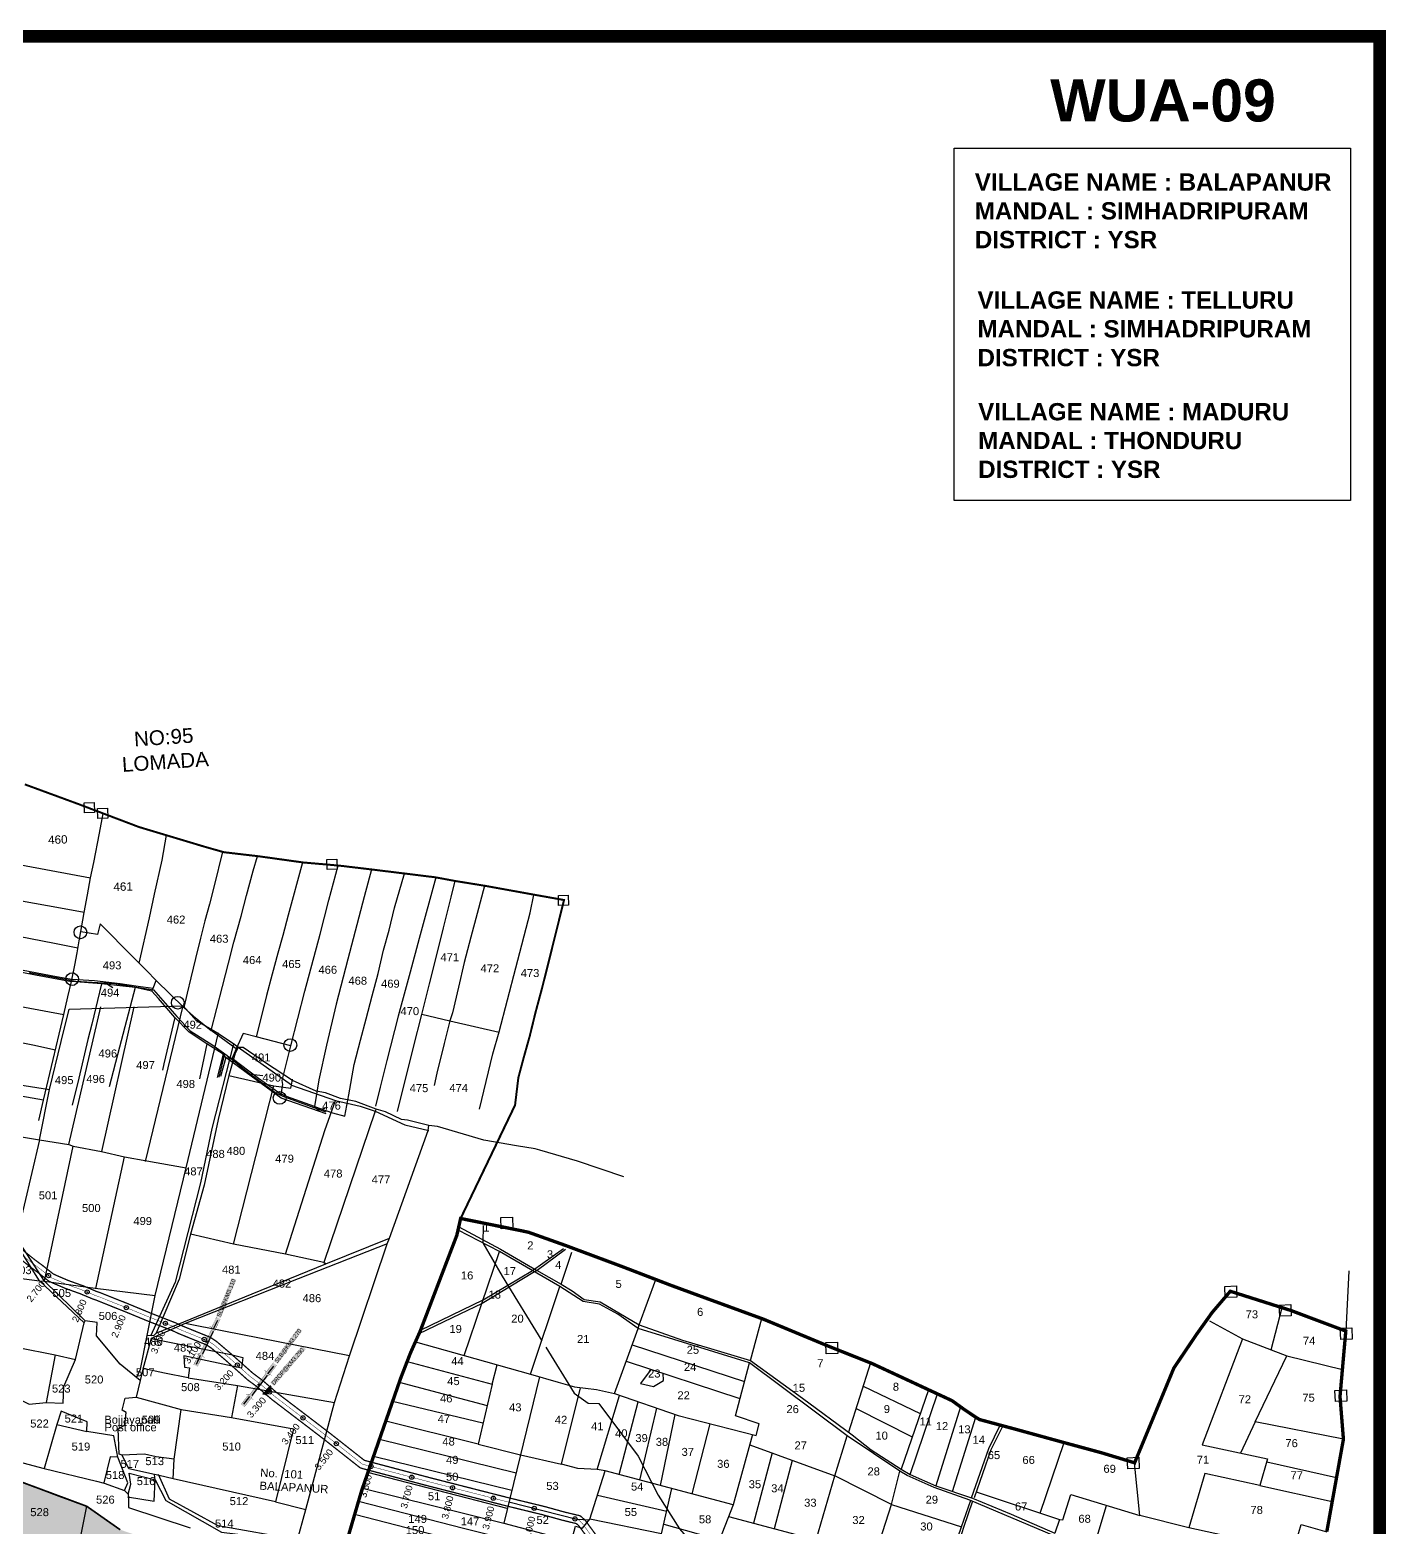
# Model space of a CAD drawing. Header units: inches. Extents: x 194782 to 246112, y 1600383 to 1614216.
# Drawn here: x 200877 to 204096, y 1610168 to 1613723 of the extents above; entities that cross this region are included whole.
import ezdxf
from ezdxf.enums import TextEntityAlignment as Align

# ---------------------------------------------------------------- set-up
doc = ezdxf.new("R2010")
doc.units = ezdxf.units.IN
doc.header["$LTSCALE"] = 15
doc.header["$MEASUREMENT"] = 0
doc.header["$PDMODE"] = 32
doc.header["$PDSIZE"] = 10
doc.linetypes.add('ACAD_ISO02W100', pattern=[15, 12, -3])
doc.linetypes.add('HIDDEN2', pattern=[0.1875, 0.125, -0.0625])
for name, color, linetype in [('BOUNDRY STONES', 240, 'Continuous'), ('CANAL1', 7, 'Continuous'), ('CS', 134, 'Continuous'), ('CSMark', 72, 'Continuous'), ('DIMENSION', 7, 'Continuous'), ('PLOT', 7, 'Continuous'), ('PLOTS', 7, 'Continuous'), ('PLOTS NO', 7, 'Continuous'), ('REMARK', 6, 'Continuous'), ('ROADS', 1, 'Continuous'), ('STRUCTURE', 5, 'Continuous'), ('TEXT', 1, 'Continuous'), ('text2', 7, 'Continuous'), ('VILLAGE BOUNDARY STONES', 1, 'Continuous'), ('VILLAGE BOUNDAY', 5, 'Continuous'), ('WUA-9', 3, 'Continuous')]:
    doc.layers.add(name, color=color, linetype=linetype)
doc.styles.add('FONT2', font='Times New Roman')
doc.styles.get("Standard").update_dxf_attribs({"font": 'arial.ttf'})
doc.dimstyles.get("Standard").update_dxf_attribs({"dimtxt": 0.18, "dimasz": 0.18, "dimexe": 0.18, "dimexo": 0.0625, "dimgap": 0.09, "dimtad": 0, "dimtih": 1, "dimtoh": 1, "dimdec": 4, "dimzin": 0, "dimdsep": 46, "dimtxsty": 'Standard', "dimcen": 0.09, "dimadec": 0, "dimazin": 0, "dimtfac": 1, "dimtdec": 4, "dimtofl": 0, "dimtmove": 0, "dimatfit": 3, "dimfxl": 1, "dimtolj": 1, "dimtzin": 0, "dimarcsym": 0})

# ---------------------------------------------------------------- blocks, each defined once
blk = doc.blocks.new('DROP')
h = blk.add_hatch()
h.set_pattern_fill('ANSI31', color=1, scale=10, angle=45)
h.set_pattern_definition([(90, (-324.4107, -25.7687), (-1.25, 0), [])])
h.paths.add_polyline_path([(-9.9, -4.3), (-13.8, 4.1), (13.8, 4.1), (10.2, -4.3)])
at = {"layer": 'STRUCTURE', "color": 5, "const_width": 0.49}
blk.add_lwpolyline([(-9.9, -4.3), (-13.8, 4.1), (13.8, 4.1), (10.2, -4.3), (-9.9, -4.3)], dxfattribs=at)
at = {"layer": 'STRUCTURE', "color": 5}
blk.add_circle((0, 0), 1.33, dxfattribs=at)
blk = doc.blocks.new('SLB')
at = {"layer": 'STRUCTURE'}
h = blk.add_hatch(dxfattribs=at)
h.set_pattern_fill('DOTS', color=6, scale=20, angle=320.3722, style=0)
h.set_pattern_definition([(320.372247934, (-159.4327, -72.9564), (1.2786241598, 0.5641323054), [0, -1.25])])
h.paths.add_polyline_path([(769699.5, 1706871.1), (769699.5, 1706861.1), (769729.1, 1706861.1), (769732.1, 1706863.1), (769792.1, 1706863.1), (769795.1, 1706861.1), (769824.7, 1706861.1), (769824.7, 1706871.1), (769795.1, 1706871.1), (769792.1, 1706869.1), (769732.1, 1706869.1), (769729.1, 1706871.1)])
at = {"layer": 'STRUCTURE', "color": 6, "linetype": 'ACAD_ISO02W100', "ltscale": 0.5, "const_width": 0.5}
for points in [[(769699.5, 1706871.1), (769729.1, 1706871.1)], [(769699.5, 1706861.1), (769729.1, 1706861.1)], [(769795.1, 1706871.1), (769824.7, 1706871.1)], [(769795.1, 1706861.1), (769824.7, 1706861.1)]]:
    blk.add_lwpolyline(points, dxfattribs=at)
at = {"layer": 'STRUCTURE', "color": 6, "const_width": 0.628}
for points in [[(769726.1, 1706877.1), (769726.1, 1706873.1), (769732.1, 1706869.1), (769792.1, 1706869.1), (769798.1, 1706873.1), (769798.1, 1706877.1)], [(769726.1, 1706855.1), (769726.1, 1706859.1), (769732.1, 1706863.1), (769792.1, 1706863.1), (769798.1, 1706859.1), (769798.1, 1706855.1)]]:
    blk.add_lwpolyline(points, dxfattribs=at)
at = {"layer": 'STRUCTURE', "color": 6}
blk.add_lwpolyline([(769732.1, 1706863.1), (769792.1, 1706863.1)], dxfattribs=at)
blk.add_lwpolyline([(769732.1, 1706863.1), (769792.1, 1706863.1)], dxfattribs=at)
at = {"layer": 'STRUCTURE', "color": 0}
blk.add_circle((769762.1, 1706866.1), 1.24, dxfattribs=at)
for points in [[(769703.8, 1706866), (769726.7, 1706866)], [(769818.6, 1706865.8), (769795.7, 1706865.8)]]:
    blk.add_leader(points, dimstyle='Standard', override={"dimasz": 10, "dimgap": 0.09, "dimtad": 0}, dxfattribs=at)

msp = doc.modelspace()

# ---------------------------------------------------------------- hatches: boundary and pattern name
at = {"layer": 'PLOTS NO', "true_color": 0x58ba48}
h = msp.add_hatch(dxfattribs=at)
h.set_pattern_fill('ANSI31', color=85)
h.set_pattern_definition([(45, (0, 0), (-0.088388347648, 0.088388347648), [])])
h.paths.add_polyline_path([(199916.6, 1609792.3), (199979.9, 1610088.2), (200029.6, 1610072.7), (200209.1, 1610048.9), (200313.9, 1610084.2), (200433.3, 1610146.4), (200589.8, 1610217.6), (200694.2, 1610276.9), (200806.9, 1610293.8), (201011.6, 1610217.6), (201090.5, 1610162.2), (201146, 1610143.4), (201195.6, 1610149.3), (201237.2, 1610134), (201324.3, 1610073.1), (201347, 1610022.5), (201442.9, 1609927.2), (201453.2, 1609921.7), (201372.8, 1609537.3), (201360, 1609495.3), (201329.2, 1609499.3), (201328.7, 1609509), (201241.8, 1609524.5), (201165.2, 1609558.2), (201073, 1609597.9), (200987.2, 1609634.4), (200881.5, 1609674.9), (200844.7, 1609682.7), (200834.3, 1609683.2), (200806.7, 1609692.2), (200790.3, 1609691.3), (200711, 1609719.4), (200619.9, 1609755.1), (200507.8, 1609801.3), (200465.6, 1609748.5), (200394.5, 1609703.9), (200320.1, 1609721.3), (200225.9, 1609747.3), (200159.3, 1609762.5), (200151.9, 1609733.4), (200129.7, 1609738.1), (200039.1, 1609762), (199988.6, 1609774.1), (199989, 1609778.7)])

# ---------------------------------------------------------------- linework, layer by layer
at = {"layer": 'BOUNDRY STONES', "color": 1}
for points in [[(201005.5, 1611887.5), (201028.8, 1611888.2), (201029.5, 1611864.7), (201006.2, 1611864)], [(201037.2, 1611874.2), (201060.5, 1611874.9), (201061.2, 1611851.3), (201037.8, 1611850.6)], [(201581.6, 1611753.1), (201604.9, 1611753.8), (201605.6, 1611730.3), (201582.3, 1611729.6)], [(202131, 1611667.8), (202154.3, 1611668.5), (202155, 1611645), (202131.7, 1611644.3)]]:
    msp.add_lwpolyline(points, close=True, dxfattribs=at)
for centre in [(200996.4, 1611580.3), (200976.8, 1611469.1), (201227.4, 1611413), (201494.7, 1611312.7), (201469.4, 1611187.2)]:
    msp.add_circle(centre, 15.1, dxfattribs=at)
at = {"layer": 'CANAL1', "color": 200, "const_width": 3}
for points in [[(200843.7, 1610813), (200875.4, 1610787.4), (200893.9, 1610773.9), (200921.3, 1610752.2), (200932, 1610747.2), (200960.6, 1610735), (200996.2, 1610722.2), (201026.5, 1610709.5), (201035.1, 1610706.6), (201081.4, 1610688), (201098.7, 1610681.2), (201157.9, 1610656.8), (201215.4, 1610634.4), (201230.1, 1610627.5), (201295.6, 1610600.9), (201307.3, 1610593.2), (201341.2, 1610564.3), (201393.2, 1610518), (201417.3, 1610500.1), (201451.7, 1610470.6), (201536.8, 1610405.7), (201579, 1610373.3), (201660.4, 1610309.1), (201667.7, 1610306.8), (201821.7, 1610266.1), (202010.8, 1610217.8), (202094, 1610197.5), (202139.5, 1610184.9), (202163.3, 1610179.1), (202173.5, 1610176.7), (202179.4, 1610171.7), (202220.4, 1610115.8)], [(200856.4, 1610828.5), (200887.6, 1610803.3), (200906, 1610789.8), (200931.9, 1610769.3), (200940.2, 1610765.5), (200967.9, 1610753.6), (201003.5, 1610740.9), (201033.5, 1610728.2), (201041.9, 1610725.4), (201088.8, 1610706.6), (201106.2, 1610699.8), (201165.3, 1610675.4), (201223.3, 1610652.8), (201238.1, 1610645.9), (201305, 1610618.7), (201319.3, 1610609.2), (201354.4, 1610579.3), (201405.9, 1610533.5), (201429.8, 1610515.7), (201464.2, 1610486.1), (201548.9, 1610421.6), (201591.3, 1610389.1), (201670, 1610327.1), (201673.4, 1610326), (201826.7, 1610285.4), (202015.6, 1610237.2), (202099.1, 1610216.9), (202144.5, 1610204.3), (202168, 1610198.6), (202182.9, 1610195.1), (202194.1, 1610185.3), (202235.2, 1610129.4)]]:
    msp.add_lwpolyline(points, dxfattribs=at)
at = {"layer": 'CANAL1', "color": 1, "linetype": 'HIDDEN2', "ltscale": 4, "const_width": 1}
msp.add_lwpolyline([(200850, 1610820.7), (200881.5, 1610795.4), (200900, 1610781.9), (200926.6, 1610760.7), (200936.1, 1610756.3), (200964.3, 1610744.3), (200999.8, 1610731.5), (201030, 1610718.8), (201038.5, 1610716), (201085.1, 1610697.3), (201102.5, 1610690.5), (201161.6, 1610666.1), (201219.4, 1610643.6), (201234.1, 1610636.7), (201300.3, 1610609.8), (201313.3, 1610601.2), (201347.8, 1610571.8), (201399.5, 1610525.7), (201423.5, 1610507.9), (201457.9, 1610478.4), (201542.9, 1610413.6), (201585.2, 1610381.2), (201665.2, 1610318.1), (201670.6, 1610316.4), (201824.2, 1610275.8), (202013.2, 1610227.5), (202096.5, 1610207.2), (202142, 1610194.6), (202165.6, 1610188.9), (202178.2, 1610185.9), (202186.7, 1610178.5), (202227.8, 1610122.6)], dxfattribs=at)
at = {"layer": 'CS'}
for p in [(200920.7, 1610765.4), (201012.4, 1610726.3), (201105.3, 1610689.3), (201198, 1610651.9), (201290.4, 1610613.8), (201369, 1610552.9), (201445.7, 1610488.9), (201524.7, 1610427.5), (201603.9, 1610366.4), (201686.3, 1610312.2), (201783, 1610286.7), (201879.8, 1610261.6), (201976.7, 1610236.9), (202073.7, 1610212.8), (202170.5, 1610187.7)]:
    msp.add_point(p, dxfattribs=at)
at = {"layer": 'PLOT'}
msp.add_lwpolyline([(204007.9, 1610776.9), (204000.3, 1610633.6)], dxfattribs=at)
at = {"layer": 'PLOTS', "color": 0}
for points in [[(200898, 1611133.4), (200908.4, 1611181.6), (200931.7, 1611278.1), (200945.7, 1611338.3), (200956.9, 1611385.6), (200966.6, 1611427), (200975.1, 1611463.6), (200982.9, 1611502.6), (200988.4, 1611531.8), (200993.5, 1611560.4), (200998.8, 1611590.8), (201005.5, 1611627.1), (201013.2, 1611669.6), (201020.6, 1611710), (201028.4, 1611746.4), (201041.6, 1611815.7), (201050.2, 1611862.7)], [(201135.8, 1611506.7), (201160, 1611614.8), (201172.5, 1611671), (201190.5, 1611751.4), (201200.8, 1611810.7)], [(200821.2, 1611746.7), (201020.6, 1611710)], [(201333.8, 1611771.5), (201313.6, 1611690.7), (201302.7, 1611647), (201291.7, 1611607.4), (201281.8, 1611566.8), (201269.9, 1611517.9), (201258.7, 1611472), (201249.9, 1611435.8), (201241.6, 1611401.7), (201176.3, 1611465.9)], [(201241.6, 1611401.7), (201265.1, 1611381.1), (201306.8, 1611347.4), (201333.5, 1611451.5), (201347.7, 1611507.3), (201360.4, 1611557.3), (201378.2, 1611618.9), (201390.5, 1611668), (201406.6, 1611726.5), (201416.5, 1611761.2)], [(201524, 1611746.3), (201489.9, 1611620.9), (201476.9, 1611572.8), (201465.4, 1611530.6), (201451.9, 1611480.8), (201438.1, 1611430), (201421.3, 1611363), (201413.6, 1611332.4), (201383, 1611340.1), (201365.8, 1611303.5), (201306.8, 1611347.4)], [(201495.8, 1611310.6), (201529.4, 1611440.8), (201565.9, 1611575.8), (201586.5, 1611656.5), (201608.2, 1611738.9)], [(201005.5, 1611627.1), (200940.6, 1611638.9), (200865.3, 1611652.6), (200787.9, 1611666.7), (200713.2, 1611680.3), (200617.2, 1611699.5), (200529.8, 1611715)], [(201687.3, 1611729.6), (201669.7, 1611664.7), (201631.2, 1611516.4), (201603.9, 1611410), (201580.2, 1611312.7), (201562.5, 1611230), (201551.9, 1611166.9), (201485.9, 1611190.6), (201473, 1611196)], [(201551.9, 1611166.9), (201595.2, 1611151.4), (201624.5, 1611143.7), (201633.5, 1611194.7), (201646, 1611266.3), (201661.2, 1611324.3), (201674.6, 1611375), (201689, 1611429.9), (201702.9, 1611482.6), (201716, 1611537.9), (201729.3, 1611585.5), (201742.3, 1611638.3), (201765.5, 1611720)], [(201840.4, 1611710.7), (201800.4, 1611565.9), (201779.5, 1611485.6), (201750.7, 1611381.2), (201724.2, 1611275.9), (201708.2, 1611212.5), (201697.3, 1611167.5)], [(201749.1, 1611155.2), (201787.2, 1611307.5), (201806.7, 1611385.1), (201825, 1611458.3), (201841.4, 1611523.9), (201858.3, 1611591.1), (201876.5, 1611663.7), (201886, 1611702.2)], [(201955.3, 1611691), (201938.2, 1611625), (201923.5, 1611569.1), (201907.6, 1611508.7), (201893.9, 1611450.1), (201879.6, 1611389.1), (201873.7, 1611369.8), (201859.9, 1611316.5), (201842.6, 1611246), (201835.9, 1611216.4)], [(201944.1, 1611160.3), (201975.3, 1611292), (201990.3, 1611344.4), (202030, 1611495.9), (202064.3, 1611626.5), (202073.1, 1611669.7)], [(200511.6, 1611632.9), (200622.3, 1611612.9), (200732.4, 1611593), (200820.7, 1611576.7), (200934.7, 1611554.6), (200990.4, 1611543.4)], [(200498.3, 1611558), (200591.8, 1611540.5), (200649.1, 1611528.5), (200716.7, 1611517), (200769.2, 1611506.8), (200827.4, 1611496.8), (200939.6, 1611475.4), (200976.3, 1611469.5), (201029.8, 1611466.3), (201090.7, 1611458.8), (201133.5, 1611452.6), (201169.1, 1611447.5), (201176.3, 1611465.9), (201153, 1611489.4), (201132.4, 1611510.2), (201099.9, 1611543), (201065.1, 1611578.2), (201043.4, 1611600.1), (201036.6, 1611575.3), (200997.2, 1611581.4)], [(200497, 1611552.5), (200596, 1611532.9), (200695.6, 1611515.3), (200832.8, 1611490.6), (200889.5, 1611479.4), (200975.1, 1611463.6)], [(200505.7, 1611469.2), (200639.2, 1611444.6), (200863.5, 1611402.7), (200956.9, 1611385.6)], [(201166.3, 1611440.6), (201126, 1611449.4), (201046.8, 1611458.1), (200975.1, 1611463.6)], [(201046.8, 1611458.1), (201023.2, 1611362.6), (201014.2, 1611326.1), (200992.9, 1611234), (200977.1, 1611169.9)], [(201126, 1611449.4), (201089.3, 1611307.5), (201065, 1611213.7)], [(201220.9, 1611378.4), (201181.6, 1611423.3), (201166.3, 1611440.6), (201169.1, 1611447.5)], [(201806.8, 1611385.8), (201873.7, 1611369.8), (201990.1, 1611343.5)], [(200571.9, 1611374.1), (200743.9, 1611340.6), (200883.4, 1611313.5), (200937, 1611301.1)], [(201296.6, 1611315.3), (201254.3, 1611343.4), (201220.9, 1611378.4), (201194.7, 1611267.9), (201191.1, 1611252.9)], [(201335.3, 1611290.9), (201296.6, 1611315.3), (201279, 1611232.8)], [(201419.2, 1611233.8), (201473, 1611196), (201476.8, 1611219.2), (201475.2, 1611228.4), (201495.8, 1611310.6), (201413.6, 1611332.4)], [(201341.8, 1611283), (201335.3, 1611290.9), (201321.3, 1611236)], [(201341.8, 1611283), (201329.1, 1611238)], [(201389.6, 1611247.7), (201341.8, 1611283), (201356.9, 1611281.5)], [(201365.8, 1611303.5), (201356.9, 1611281.5), (201419.2, 1611233.8)], [(201580.1, 1611149.6), (201472.9, 1611186.3), (201389.6, 1611247.7)], [(200908.4, 1611181.6), (200768.7, 1611206.7), (200632.2, 1611231.3)]]:
    msp.add_lwpolyline(points, dxfattribs=at)
at = {"layer": 'PLOTS'}
for points in [[(200641, 1611251.7), (200923.3, 1611207.3), (200950.4, 1611321.2), (200969.4, 1611398), (201240.4, 1611405.9)], [(200968.6, 1611076.9), (201044.5, 1611403.2)], [(201123.1, 1611403.8), (201046.1, 1611060.1)], [(201151, 1611036.1), (201240.4, 1611405.9)], [(202286.3, 1610999.6), (202176.8, 1611037.4), (202086.8, 1611063.2), (202075.7, 1611066), (202031.7, 1611073.8), (201953.9, 1611087.2), (201844, 1611119.6), (201823.3, 1611121.9), (201772.5, 1611134.2), (201758.7, 1611136.1), (201720.7, 1611154), (201698.3, 1611160.4), (201650.4, 1611178.9), (201613.5, 1611185.8), (201577.9, 1611199), (201556.4, 1611203.6), (201499.9, 1611228.8), (201435.5, 1611270.3), (201383.1, 1611306.6), (201370.9, 1611306.6), (201359.9, 1611315.3), (201320.4, 1611341.7), (201272.1, 1611370.4), (201240.4, 1611405.9)], [(201698.3, 1611160.4), (201695.8, 1611155.4), (201574.3, 1610796.4), (201482.9, 1610816.2), (201359.6, 1610840), (201257.4, 1610863.4), (201230.8, 1610756.5), (201176, 1610628.4), (201170.2, 1610622), (201155, 1610622.8), (201174.1, 1610718.3), (201247.6, 1611021.2), (201324.3, 1611342)], [(201359.9, 1611315.3), (201308.4, 1611114.4), (201281.8, 1610985.5), (201221.3, 1610749.5), (201163.1, 1610621.5)], [(201370.9, 1611306.6), (201364, 1611293.5), (201348.8, 1611240.6), (201323.7, 1611136.3), (201290.2, 1610979.7), (201257.4, 1610863.4)], [(201359.6, 1610840), (201455.3, 1611215.6), (201495.9, 1611210.5), (201497.5, 1611217.6), (201370.9, 1611306.6)], [(201138.5, 1610516.7), (201091.1, 1610555.4), (201034.9, 1610622.2), (201036, 1610654.3), (201007.8, 1610658.3), (200911.1, 1610752.3), (200844.4, 1610855.1), (200773, 1610986.4), (200705.6, 1611119.9), (200641, 1611251.7)], [(201348.8, 1611240.6), (201455.3, 1611215.6)], [(200899, 1611087.6), (200923.3, 1611207.3)], [(201497.5, 1611217.6), (201499.9, 1611231.8), (201499.9, 1611231.8)], [(201497.5, 1611217.6), (201601.6, 1611181.3)], [(201482.9, 1610816.2), (201576.9, 1611109.9), (201601.6, 1611181.3)], [(201601.6, 1611181.3), (201660.3, 1611167.9), (201695.8, 1611155.4), (201766.3, 1611123.4), (201823.7, 1611109.5)], [(200613.8, 1610736.3), (200672.5, 1610726.9), (200720.2, 1610721.1), (200735.8, 1610775.5), (200826.4, 1610762.6), (200898.9, 1610753.1), (200842.3, 1610844), (200763.7, 1610985.6), (200696.3, 1611119.8)], [(200696.3, 1611119.8), (200705.6, 1611119.9), (200899, 1611087.6), (200968.6, 1611076.9), (200979.5, 1611072.9), (201046.1, 1611060.1), (201100.9, 1611047.5), (201154.3, 1611037.5), (201247.6, 1611021.2)], [(201510.2, 1610132.4), (201531.3, 1610209.9), (201599.4, 1610464), (201635.4, 1610574.5), (201724.3, 1610841.1), (201730.4, 1610853.9), (201821.8, 1611110.2), (201823.3, 1611121.9)], [(200899, 1611087.6), (200844.4, 1610855.1), (200842.3, 1610844), (200826.4, 1610762.6)], [(200911.1, 1610752.3), (200979.5, 1611072.9)], [(201033.2, 1610734.4), (201100.9, 1611047.5)], [(201176, 1610628.4), (201404, 1610722.1), (201579, 1610793.5), (201574.3, 1610796.4), (201579, 1610793.5), (201730.4, 1610853.9)], [(201724.3, 1610841.1), (201513.4, 1610758), (201244.9, 1610651.3), (201164.7, 1610615.9), (201144.9, 1610542.9), (201138.5, 1610516.7), (201128.9, 1610476.6), (201235.8, 1610447.4), (201354.7, 1610428.6), (201502, 1610401.3), (201459.6, 1610228), (201531.3, 1610209.9)], [(201791.7, 1610608.2), (201907.6, 1610575.3), (201991.6, 1610822.9)], [(202147.9, 1610827.6), (202080.6, 1610777.7), (202074.6, 1610774.6), (201991.8, 1610724.2), (201969.7, 1610710.8), (201949.9, 1610699.1), (201897.3, 1610673.5), (201800.1, 1610626.9)], [(201804, 1610636), (201952.6, 1610708), (202070, 1610777.3), (202143.4, 1610829.5)], [(202137.3, 1610745), (202162.9, 1610821.2)], [(201005.3, 1610653.2), (200898.9, 1610753.1), (200910.5, 1610751.9), (201031.3, 1610735.4), (201174.1, 1610718.3)], [(202065.2, 1610531.2), (202130.4, 1610512.2), (202169.1, 1610500.9), (202221.2, 1610495), (202264.2, 1610485.1), (202320.2, 1610640), (202322.7, 1610648.8), (202362.7, 1610756)], [(201907.6, 1610575.3), (202065.2, 1610531.2), (202134.6, 1610739.7)], [(203823.4, 1610589), (203848.9, 1610689.3)], [(200617.9, 1610638.1), (200627.2, 1610635.4), (200697.3, 1610626.1), (200759.8, 1610612.1), (200936.6, 1610577.4), (200984.9, 1610566), (201005.3, 1610653.2), (201007.8, 1610658.3)], [(201635.4, 1610574.5), (201336.6, 1610633.8), (201244.9, 1610651.3)], [(202587.4, 1610563.9), (202613.8, 1610663.3)], [(203676.4, 1610658.1), (203755.1, 1610614.9), (203860.6, 1610574.9), (203992.2, 1610542.2)], [(200759.8, 1610612.1), (200735.8, 1610505.3), (200842.2, 1610475.8), (200874.9, 1610460.4), (200914.7, 1610464.2), (200955.8, 1610462.2), (200957.4, 1610501.7), (200984.9, 1610566)], [(201129.5, 1610522.4), (201139, 1610543.5), (201155, 1610622.8)], [(201164.7, 1610615.9), (201353.8, 1610577.9), (201381.6, 1610571.1), (201378.8, 1610545.8), (201241.9, 1610574.9), (201243.5, 1610547.9), (201255.1, 1610546.1), (201252.2, 1610522.4), (201195.8, 1610533.4), (201144.9, 1610544.5)], [(202306.2, 1610601.1), (202573, 1610513.6)], [(203755.1, 1610614.9), (203659.4, 1610363.8), (203814.7, 1610330.1), (203796, 1610266.9), (203665.4, 1610295.6), (203627.5, 1610166.6)], [(200936.6, 1610577.4), (200914.7, 1610464.2)], [(203785.5, 1610418.4), (203860.6, 1610574.9)], [(200367.2, 1610555.1), (200457.5, 1610544.7), (200586.4, 1610540.3), (200631.9, 1610536.6), (200653.6, 1610512.6), (200841.6, 1610332.5), (200848.1, 1610324.2), (200910.1, 1610307.1), (201034.3, 1610277.6), (201052.4, 1610272.6), (201100.9, 1610254.9), (201109.7, 1610246.1), (201110.5, 1610238.6), (201110.7, 1610214.7), (201256.7, 1610166.3)], [(201772.1, 1610561.7), (201973.6, 1610508), (201985.7, 1610553.4)], [(202264.2, 1610485.1), (202415.5, 1610433.1), (202600.9, 1610385.7), (202608, 1610413.6), (202551.3, 1610432.6), (202585, 1610558.1)], [(202292.2, 1610562.5), (202562.2, 1610473.4)], [(202351.2, 1610543), (202326, 1610509.2), (202356.5, 1610501.7), (202380.7, 1610516.4), (202380, 1610533.5)], [(202872.2, 1610558), (202819.9, 1610393.8)], [(201252.2, 1610522.4), (201369, 1610504.1), (201599.4, 1610464)], [(201369, 1610504.1), (201354.7, 1610428.6)], [(202086.5, 1610525), (202001.3, 1610177.7), (202171.5, 1610132.8), (202154.6, 1610068.7), (202114.6, 1609875.9), (202155.3, 1609865.4), (202126.9, 1609715.1), (202110, 1609718.3), (202062, 1609737.8), (201978, 1609771.8), (201894, 1609799.4), (201826.4, 1609831), (201739.2, 1609871.7), (201709.2, 1609878.3), (201650.4, 1609906.2), (201569.8, 1609929.2)], [(201973.6, 1610508), (201940.5, 1610364.8), (201721.4, 1610420)], [(201753.4, 1610512.1), (201961.7, 1610456.6)], [(202041.1, 1610340.1), (202138.5, 1610317.7), (202183.6, 1610499.3)], [(202854.6, 1610502.7), (202990, 1610437.7)], [(203009.5, 1610494.5), (202944.7, 1610305.7)], [(201459.6, 1610228), (201216.2, 1610283.1), (201183, 1610291.1), (201172.5, 1610292.9), (201111.3, 1610306.6), (201095.9, 1610339.4), (201088.3, 1610341.5), (201086, 1610401.2), (201101.8, 1610410.9), (201105, 1610440.4), (201095.8, 1610445.7), (201102.4, 1610474.7), (201128.9, 1610476.6)], [(201952.1, 1610415), (201737.6, 1610466.8)], [(202223.3, 1610305.2), (202275.8, 1610481.1)], [(202275.4, 1610293.1), (202320.1, 1610465.9)], [(202966.4, 1610293.1), (203030.9, 1610484.5)], [(201085.2, 1610334.3), (201075.5, 1610385.3), (201011.7, 1610395.2), (201012.6, 1610417.9), (200951, 1610443.4), (200940.7, 1610411.6), (200910.1, 1610307.1)], [(201216.2, 1610283.1), (201218.6, 1610329.2), (201235.8, 1610447.4)], [(202324.6, 1610280), (202364.8, 1610450.5)], [(202407.6, 1610435.8), (202372.5, 1610267.2)], [(202837.7, 1610449.7), (202971.1, 1610382.5)], [(203086, 1610453.6), (203027.1, 1610266.6)], [(203067, 1610253.1), (203121.9, 1610429.2)], [(200485.3, 1610119.6), (200496.6, 1610192.5), (200679.6, 1610177.5), (200682.6, 1610177.6), (200637.3, 1610252.6), (200626, 1610393), (200632.8, 1610397.1), (200664.8, 1610411), (200698.1, 1610419.8), (200806.9, 1610293.8), (200951.7, 1610239.7), (201011.6, 1610217.6), (201090.5, 1610162.2)], [(200940.7, 1610411.6), (201011.7, 1610395.2)], [(202592.1, 1610387.9), (202546.3, 1610221), (202242.4, 1610301.9)], [(202448.9, 1610246.9), (202491.5, 1610413.7)], [(203111.6, 1610237.9), (203152.9, 1610355), (203180.1, 1610410.4)], [(203186, 1610408.8), (203157.9, 1610351.6), (203118, 1610237.7)], [(203994.7, 1610376.9), (203785.5, 1610418.4), (203750.5, 1610344)], [(201706.4, 1610376.9), (202030.6, 1610297.3)], [(201940.5, 1610364.8), (202041.1, 1610340.1)], [(202585.4, 1610363.6), (202787.7, 1610289.7)], [(202921.7, 1610221.6), (202787.7, 1610289.7), (202817, 1610384.6)], [(203274.6, 1610201.4), (203331.5, 1610368.9)], [(201100.9, 1610254.9), (201108.8, 1610273.1), (201085.2, 1610334.3), (201066.8, 1610334.8), (201052.2, 1610273.6)], [(201218.6, 1610329.2), (201176.1, 1610334.9), (201148.7, 1610341.6), (201094.5, 1610339)], [(201692.4, 1610336.7), (202020.5, 1610256.1)], [(202162.5, 1610135.1), (202171.5, 1610170.2), (202188.1, 1610165.9), (202205.7, 1610187), (202242.4, 1610301.9), (202223.3, 1610305.2), (202177.4, 1610307.6), (202138.4, 1610317.3)], [(202638.6, 1610344.2), (202594.1, 1610177.5)], [(202686.4, 1610326.7), (202643.2, 1610164.4)], [(203320.4, 1610186.1), (203328.3, 1610185.7), (203347.6, 1610245.5), (203511.5, 1610195.7), (203499, 1610320.9)], [(203812.7, 1610323.4), (203978.3, 1610285.8)], [(201108.2, 1610240), (201171.2, 1610229.8), (201173.5, 1610280.3), (201172.5, 1610292.9)], [(201109.7, 1610246.1), (201116.3, 1610270.5), (201111.8, 1610296.1), (201173.5, 1610280.3), (201199.3, 1610231.1), (201331.5, 1610155.9), (201441.9, 1610142.9), (201506.5, 1610121.9)], [(201510.2, 1610132.4), (201448.4, 1610149.4), (201323.1, 1610171.6), (201208.1, 1610234.9), (201181.7, 1610293.1)], [(202009.8, 1610212.5), (201678.9, 1610297.9)], [(202546.3, 1610221), (202513.4, 1610137.7), (202490.4, 1610061.8), (202470, 1609980.4), (202599.1, 1609954.3), (202822.8, 1609900.3), (202835.6, 1609952.9), (202881.4, 1610095.9), (202901.2, 1610157.7), (202921.7, 1610221.6), (202941.7, 1610300.8)], [(202535.3, 1610193.1), (202743.3, 1610137.7), (202787.7, 1610289.7)], [(201666, 1610260.6), (202001.3, 1610177.7)], [(202224.1, 1610244.4), (202388.3, 1610206)], [(202375.9, 1610152.3), (202400.6, 1610259.8)], [(203123, 1610252), (203320.4, 1610186.1), (203309.6, 1610153.9)], [(203796, 1610266.9), (203968.2, 1610229.2)], [(200984.2, 1610080), (201011.6, 1610217.6)], [(202163, 1610100.7), (201906.2, 1610165.3), (201656.3, 1610228.7)], [(202013.7, 1610228.3), (202174.6, 1610187.4), (202204.8, 1610185.8)], [(202921.7, 1610221.6), (203087.9, 1610169.2)], [(203006.6, 1609908.9), (203047.4, 1610051.8), (203087.9, 1610169.2), (203109.9, 1610231.9)], [(203113.9, 1610230), (203093, 1610167.2), (203077.3, 1610116.5), (203051.7, 1610046.9), (203011.9, 1609905.7)], [(203403, 1610122.6), (203432.5, 1610219.7)], [(201898.4, 1610133.3), (201647.3, 1610197.9)], [(202275.7, 1610115.5), (202364.5, 1610093.3), (202375.9, 1610152.3), (202205.7, 1610187)], [(202381.1, 1610175), (202513.4, 1610137.7)], [(203838.4, 1610024.8), (203863.2, 1610115.3), (203627.5, 1610166.6), (203511.5, 1610195.7)], [(203850.3, 1610022.9), (203894, 1610174.4), (203955.1, 1610156.8)]]:
    msp.add_lwpolyline(points, dxfattribs=at)
at = {"layer": 'PLOTS NO'}
for points in [[(201055.5, 1611458.4), (201054.1, 1611461.4), (201058.3, 1611461)], [(201054.1, 1611461.4), (201073.1, 1611449.5)], [(201403.9, 1611241.9), (201400.8, 1611243.4), (201403, 1611244.8)], [(201400.8, 1611243.4), (201429.8, 1611240.1)], [(201558.1, 1611159.7), (201577.7, 1611163.2)], [(201565, 1611157.2), (201558.1, 1611159.7), (201561.6, 1611162.7)]]:
    msp.add_lwpolyline(points, dxfattribs=at)
at = {"layer": 'ROADS', "color": 1}
for points in [[(200874.8, 1611484.7), (200985.4, 1611464.5), (201076.9, 1611458.5), (201170.2, 1611443.6), (201225.4, 1611380.8), (201256.7, 1611346.7), (201310.9, 1611312.2), (201344.9, 1611288.2), (201397.8, 1611244.8), (201460.9, 1611198.2), (201480.6, 1611189.5), (201578.7, 1611153.8)], [(201326, 1611236.7), (201339.1, 1611292.2)], [(203918, 1609987.9), (203816.6, 1610019.5), (203722.8, 1610044.7), (203563.6, 1610080), (203399.7, 1610116.1), (203307.7, 1610147.3), (203108.2, 1610232.5), (203023.2, 1610262.3), (202959.3, 1610290.5), (202941.7, 1610300.8), (202817, 1610384.6), (202585, 1610558.1), (202320.2, 1610640), (202272.5, 1610673.6), (202228.8, 1610697.6), (202190.2, 1610703.6), (202167.8, 1610718.1), (202134.6, 1610739.7), (201991.6, 1610822.9), (201892.8, 1610873.4)], [(201894.4, 1610880.9), (201993.9, 1610828.1), (202079.3, 1610778.4), (202137.3, 1610745), (202164.1, 1610729.5), (202192.3, 1610708.3), (202230.6, 1610702.7), (202322.7, 1610648.8), (202425.7, 1610612.3), (202492.1, 1610592.4), (202587.4, 1610563.9), (202710.9, 1610474.3), (202828.3, 1610387.6), (202873.4, 1610351.4), (202944.7, 1610305.7), (202966.4, 1610293.1), (203027.1, 1610266.6), (203113.9, 1610237), (203205.6, 1610198.9), (203309.5, 1610153.9)]]:
    msp.add_lwpolyline(points, dxfattribs=at)
at = {"layer": 'ROADS', "linetype": 'ACAD_ISO02W100'}
msp.add_lwpolyline([(201952.8, 1610884.1), (201951.6, 1610843.3), (201997.7, 1610763.7), (202101.5, 1610595.2), (202168.8, 1610486.2), (202202.1, 1610462.9), (202227.4, 1610461.6), (202320.4, 1610336.9), (202367.6, 1610244.2), (202418.5, 1610164.5), (202573.2, 1609987), (202615.3, 1609906.8), (202702.9, 1609796.7), (202766.5, 1609702.6), (202849.3, 1609607.4), (202862.3, 1609558.5), (202868.7, 1609532.1), (202901.5, 1609503.3), (202940.9, 1609477.2), (203058.8, 1609413.4)], dxfattribs=at)
at = {"layer": 'text2', "color": 5, "const_width": 30}
msp.add_lwpolyline([(194853.2, 1613707.6), (204080.9, 1613707.6), (204080.9, 1603407.5), (194853.2, 1603407.5)], close=True, dxfattribs=at)
at = {"layer": 'text2'}
msp.add_lwpolyline([(203070.6, 1613442.2), (204011.8, 1613442.2), (204011.8, 1612605.8), (203070.6, 1612605.8)], close=True, dxfattribs=at)
at = {"layer": 'VILLAGE BOUNDARY STONES'}
for points in [[(201994.4, 1610903), (202021.9, 1610904.1), (202022.9, 1610877.5), (201995.5, 1610876.4)], [(203713.1, 1610739.6), (203740.6, 1610740.7), (203741.6, 1610714.1), (203714.2, 1610713)], [(203842.5, 1610695.3), (203869.9, 1610696.4), (203871, 1610669.8), (203843.5, 1610668.7)], [(203987.2, 1610640.2), (204014.6, 1610641.3), (204015.7, 1610614.7), (203988.2, 1610613.6)], [(202765.8, 1610606.2), (202793.3, 1610607.3), (202794.3, 1610580.7), (202766.9, 1610579.6)], [(203974.6, 1610492.7), (204002, 1610493.8), (204003.1, 1610467.2), (203975.6, 1610466.1)], [(203481.6, 1610333), (203509, 1610334.1), (203510.1, 1610307.5), (203482.6, 1610306.4)]]:
    msp.add_lwpolyline(points, close=True, dxfattribs=at)
at = {"layer": 'VILLAGE BOUNDAY', "linetype": 'ACAD_ISO02W100', "ltscale": 0.2}
for points in [[(200864.3, 1611931.6, 4.72, 4.72, 0), (200991.1, 1611885, 4.72, 4.72, 0), (201135.5, 1611830.3, 4.72, 4.72, 0), (201291.6, 1611783.4, 4.72, 4.72, 0), (201337.1, 1611770.5, 4.72, 4.72, 0), (201420.8, 1611760.7, 4.72, 4.72, 0), (201525.4, 1611746.1, 4.72, 4.72, 0), (201610.7, 1611738.7, 4.72, 4.72, 0), (201688, 1611729.5, 4.72, 4.72, 0), (201765.5, 1611720, 4.72, 4.72, 0), (201839.2, 1611710.9, 4.72, 4.72, 0), (201886, 1611702.2, 4.72, 4.72, 0), (201957.1, 1611690.7, 4.72, 4.72, 0), (202073.1, 1611669.7, 4.72, 4.72, 0), (202144.5, 1611657, 4.72, 4.72, 0), (202121.5, 1611564.7, 4.72, 4.72, 0), (202106, 1611502.2, 4.72, 4.72, 0), (202092.4, 1611448.3, 4.72, 4.72, 0), (202076.8, 1611390.3, 4.72, 4.72, 0), (202063.3, 1611334.8, 4.72, 4.72, 0), (202048.6, 1611282.4, 4.72, 4.72, 0), (202036, 1611235.1, 4.72, 4.72, 0), (202028.2, 1611170, 5, 5, 0), (201899, 1610901, 5, 5, 0), (201889.9, 1610860.8, 5, 5, 0), (201791.7, 1610608.2, 5, 5, 0), (201753.4, 1610512.1, 5, 5, 0), (201684.1, 1610312.8, 5, 5, 0), (201638.2, 1610166.6, 5, 5, 0), (201569.8, 1609929.2, 5, 5, 0)], [(201609.7, 1610069.3, 8, 8, 0), (201664.1, 1610255.3, 8, 8, 0), (201756.7, 1610521.8, 8, 8, 0), (201780.1, 1610582.2, 8, 8, 0), (201802.7, 1610632.8, 8, 8, 0), (201851.3, 1610759.9, 8, 8, 0), (201889.9, 1610860.8, 8, 8, 0), (201899, 1610901, 8, 8, 0), (202045.3, 1610871.4, 8, 8, 0), (202060.6, 1610868.1, 8, 8, 0), (202147.5, 1610837.1, 8, 8, 0), (202283.9, 1610786.2, 8, 8, 0), (202396.9, 1610742.8, 8, 8, 0), (202472.5, 1610715, 8, 8, 0), (202617.3, 1610662.1, 8, 8, 0), (202678, 1610636.9, 8, 8, 0), (202773.1, 1610597.4, 8, 8, 0), (202876.2, 1610556.4, 8, 8, 0), (203065.4, 1610468.5, 8, 8, 0), (203095.1, 1610447.1, 8, 8, 0), (203120.7, 1610429.9, 8, 8, 0), (203131, 1610423.6, 8, 8, 0), (203214.9, 1610401, 8, 8, 0), (203329.4, 1610369.5, 8, 8, 0), (203420.9, 1610344.6, 8, 8, 0), (203499, 1610320.9, 8, 8, 0), (203592.2, 1610546, 8, 8, 0), (203646.7, 1610626.8, 8, 8, 0), (203683, 1610677.7, 8, 8, 0), (203726.1, 1610728.2, 8, 8, 0), (203870.4, 1610682.4, 8, 8, 0), (204000.3, 1610633.6, 8, 8, 0), (203986.6, 1610478.2, 8, 8, 0), (203986.6, 1610478.2, 8, 8, 0), (203986.6, 1610478.2, 8, 8, 0), (203994.7, 1610376.9, 8, 8, 0), (203955.4, 1610158.1, 8, 8, 0)]]:
    msp.add_lwpolyline(points, format="xyseb", dxfattribs=at)
at = {"layer": 'WUA-9', "color": 15, "const_width": 4}
msp.add_lwpolyline([(200433.3, 1610146.4), (200589.8, 1610217.6), (200694.2, 1610276.9), (200806.9, 1610293.8), (201011.6, 1610217.6), (201090.5, 1610162.2)], dxfattribs=at)
at = {"layer": 'WUA-9', "const_width": 3}
msp.add_lwpolyline([(200433.3, 1610146.4), (200589.8, 1610217.6), (200694.2, 1610276.9), (200806.9, 1610293.8), (201011.6, 1610217.6), (201090.5, 1610162.2)], dxfattribs=at)

# ---------------------------------------------------------------- block references
at = {"rotation": 48.25728754501572}
msp.add_blockref('DROP', (201441, 1610492, 100), dxfattribs=at)
at = {"layer": 'STRUCTURE', "color": 0}
for p, rotation in [((1405191.5, 176535.7, 100), 64.2876549720238), ((1080914.6, -42495.7, 100), 52.2900282409781)]:
    msp.add_blockref('SLB', p, dxfattribs=dict(at, rotation=rotation))

# ---------------------------------------------------------------- texts
at = {"layer": 'CSMark', "color": 1}
for s, rotation, p in [('2.700', 51.5151, (200908.3, 1610749.8)), ('2.800', 67.1675, (201004.6, 1610707.8)), ('2.900', 67.5791, (201097.6, 1610670.9)), ('3.000', 68.6968, (201190.7, 1610633.3)), ('3.100', 58.0989, (201277.2, 1610606.1)), ('3.200', 48.3118, (201355.7, 1610538)), ('3.300', 49.3338, (201432.7, 1610473.7)), ('3.400', 52.689, (201512.5, 1610411.6)), ('3.500', 51.7644, (201591.5, 1610350.7)), ('3.600', 75.1996, (201681.2, 1610292.9)), ('3.700', 75.1996, (201777.9, 1610267.3)), ('3.800', 75.6837, (201874.8, 1610242.2)), ('3.900', 75.6837, (201971.7, 1610217.5)), ('4.000', 76.2768, (202069, 1610193.3))]:
    msp.add_text(s, height=16, rotation=rotation, dxfattribs=at).set_placement(p, align=Align.MIDDLE_RIGHT)
at = {"layer": 'DIMENSION', "color": 1, "insert": (201192.9, 1612061), "char_height": 34.98, "width": 429.03, "attachment_point": 2, "rotation": 3.8794}
msp.add_mtext('NO:95\\PLOMADA', dxfattribs=at)
at = {"layer": 'PLOTS NO', "color": 0}
for s, p in [('460', (200919.9, 1611789.9)), ('461', (201075, 1611678.3))]:
    msp.add_text(s, height=19.82, rotation=1.6859, dxfattribs=at).set_placement(p)
at = {"layer": 'PLOTS NO'}
for s, p in [('462', (201201.3, 1611601.1)), ('463', (201303.6, 1611555.6)), ('464', (201382.1, 1611505.1)), ('471', (201851.1, 1611511.7)), ('493', (201049.4, 1611492.4)), ('465', (201475.2, 1611495.6)), ('466', (201561.5, 1611481.9)), ('472', (201946.3, 1611485.4)), ('473', (202041.6, 1611474.1)), ('468', (201632.6, 1611455.9)), ('469', (201710.1, 1611448.9)), ('494', (201044.8, 1611427.6)), ('470', (201756.2, 1611383.7)), ('492', (201240.8, 1611351.5)), ('496', (201039.3, 1611283.2)), ('497', (201128.9, 1611255.7)), ('491', (201403.5, 1611273.7)), ('495', (200935.8, 1611220)), ('496', (201010.4, 1611222.7)), ('490', (201428.4, 1611225.9)), ('498', (201224.2, 1611210.8)), ('475', (201778, 1611200.9)), ('474', (201872.2, 1611201.3)), ('476', (201570.3, 1611159.4)), ('488', (201294.8, 1611044.8)), ('480', (201343.4, 1611052)), ('479', (201458.9, 1611033.5)), ('487', (201242.6, 1611003.2)), ('478', (201574.3, 1610998.2)), ('477', (201687.8, 1610984.1)), ('501', (200897.5, 1610946.4)), ('500', (201000.1, 1610916.3)), ('499', (201122.1, 1610885.4)), ('1', (201952.6, 1610870)), ('2', (202057.2, 1610827.6)), ('3', (202103.8, 1610806.5)), ('503', (200836.3, 1610768.8)), ('481', (201332.4, 1610770)), ('17', (202000.8, 1610766.4)), ('4', (202123.6, 1610781.3)), ('482', (201452.7, 1610737)), ('16', (201899.7, 1610756.2)), ('5', (202266.7, 1610736.2)), ('505', (200929.9, 1610714.6)), ('486', (201523.8, 1610702.3)), ('18', (201965.3, 1610710.9)), ('506', (201039.8, 1610660.1)), ('20', (202019.1, 1610653.7)), ('6', (202460.4, 1610669.7)), ('73', (203762.6, 1610663.9)), ('19', (201872.3, 1610629.1)), ('486', (201147.6, 1610599)), ('485', (201218.2, 1610584.9)), ('21', (202175.3, 1610605.4)), ('74', (203898.5, 1610601)), ('484', (201412.4, 1610565.3)), ('44', (201876.8, 1610553)), ('25', (202435.6, 1610579.7)), ('7', (202745.5, 1610547.9)), ('520', (201006.7, 1610509.2)), ('507', (201128, 1610526.5)), ('23', (202343.9, 1610523.4)), ('24', (202429.1, 1610538.9)), ('523', (200928.8, 1610487.7)), ('508', (201235.4, 1610491)), ('45', (201867.2, 1610505.4)), ('15', (202687.3, 1610489.5)), ('8', (202925, 1610492)), ('46', (201850, 1610464.3)), ('43', (202014, 1610443.1)), ('22', (202413.6, 1610471.7)), ('26', (202672.4, 1610438.9)), ('9', (202903.6, 1610439.1)), ('72', (203745.8, 1610462.2)), ('75', (203897.2, 1610466)), ('522', (200877.2, 1610404.7)), ('521', (200958.8, 1610416.5)), ('Bojjayapalli', (201053.1, 1610413.8)), ('509', (201141.9, 1610413.9)), ('47', (201844.4, 1610415.6)), ('42', (202122.6, 1610413.5)), ('11', (202988.4, 1610409.5)), ('Post office', (201053.5, 1610395.8)), ('41', (202208.8, 1610398.3)), ('40', (202265.6, 1610381.4)), ('39', (202313.8, 1610370.1)), ('10', (202883.8, 1610376)), ('12', (203027, 1610398.7)), ('13', (203080.1, 1610390.9)), ('519', (200975.4, 1610350)), ('510', (201333.1, 1610350.1)), ('511', (201506.8, 1610365.5)), ('48', (201855.6, 1610361.9)), ('38', (202362.2, 1610361.2)), ('37', (202423.5, 1610337.3)), ('27', (202691.6, 1610352.8)), ('14', (203114.2, 1610366.1)), ('76', (203856.9, 1610358.1)), ('517', (201091.5, 1610308.9)), ('513', (201150.6, 1610315.4)), ('49', (201864.3, 1610318.4)), ('36', (202507.9, 1610309)), ('65', (203150.3, 1610329.7)), ('66', (203232.7, 1610318.2)), ('69', (203425, 1610297.2)), ('71', (203646.6, 1610318.8)), ('518', (201056.6, 1610282.5)), ('516', (201130.1, 1610268)), ('50', (201864.2, 1610278.4)), ('35', (202582.9, 1610260.6)), ('28', (202864.8, 1610291)), ('77', (203869.1, 1610281.8)), ('51', (201821.2, 1610232.2)), ('53', (202102.3, 1610256.6)), ('54', (202303.5, 1610254.9)), ('34', (202636.2, 1610250.9)), ('528', (200877.4, 1610194.3)), ('526', (201033.5, 1610224)), ('512', (201350.7, 1610220.5)), ('55', (202288.3, 1610194.7)), ('33', (202714.5, 1610216.7)), ('29', (203002.9, 1610224)), ('67', (203214.9, 1610207.7)), ('78', (203774, 1610199.5)), ('514', (201315.8, 1610167.3)), ('149', (201774.8, 1610178.2)), ('147', (201899.2, 1610172.4)), ('52', (202079, 1610175.8)), ('58', (202464.6, 1610177.3)), ('32', (202828.8, 1610175.6)), ('30', (202990.1, 1610160.3)), ('68', (203365.5, 1610178.6)), ('150', (201768.6, 1610151.7))]:
    msp.add_text(s, height=19, dxfattribs=at).set_placement(p)
at = {"layer": 'REMARK', "style": 'FONT2'}
for s, p in [('SLB', (201297, 1610608, 100)), ('SLB', (201420, 1610506, 100)), ('Drop', (201441, 1610492, 100))]:
    msp.add_text(s, height=3, dxfattribs=at).set_placement(p, align=Align.MIDDLE_CENTER)
at = {"layer": 'STRUCTURE', "color": 5, "char_height": 10, "attachment_point": 1, "bg_fill": 1, "box_fill_scale": 1.1, "bg_fill_color": 7, "bg_fill_true_color": 16777215, "bg_fill_transparency": 0}
for s, insert, width, rotation in [('SLB@KM3.110', (201319.7, 1610669.5), 96.041, 67.8932), ('SLB@KM3.270', (201456.3, 1610562.9), 96.041, 53.4184), ('DROP@KM3.290', (201448.7, 1610511.2), 113.383, 49.3338)]:
    msp.add_mtext(s, dxfattribs=dict(at, insert=insert, width=width, rotation=rotation))
at = {"layer": 'TEXT'}
for s, p in [('No.  101', (201422.8, 1610288.2)), ('BALAPANUR', (201421.1, 1610257.2))]:
    msp.add_text(s, height=19.34, rotation=356.9552, dxfattribs=at).set_placement(p)
at = {"layer": 'TEXT', "attachment_point": 1}
for s, insert, char_height, width in [('{\\fArial|b1|i0|c0|p34;\\C1;WUA-09}', (203298.6, 1613605.3), 100, 530.332), ('{\\fArial|b1|i0|c0|p34;\\C1;VILLAGE NAME :\\C5; BALAPANUR\\C0;\\P\\C1;MANDAL : \\C5;SIMHADRIPURAM\\P\\C1;DISTRICT : \\C5;YSR}', (203119.7, 1613382.1), 41.015, 1072.762), ('{\\fArial|b1|i0|c0|p34;\\C1;VILLAGE NAME :\\C5; TELLURU\\P\\C1;MANDAL : \\C5;SIMHADRIPURAM\\P\\C1;DISTRICT : \\C5;YSR}', (203126.1, 1613102), 41.015, 1072.762), ('{\\fArial|b1|i0|c0|p34;\\C1;VILLAGE NAME :\\C5; MADURU\\C0;\\P\\C1;MANDAL : \\C5;THONDURU\\P\\C1;DISTRICT : \\C5;YSR}', (203127.6, 1612836.8), 41.015, 1072.762)]:
    msp.add_mtext(s, dxfattribs=dict(at, insert=insert, char_height=char_height, width=width))

doc.saveas('drawing.dxf')
